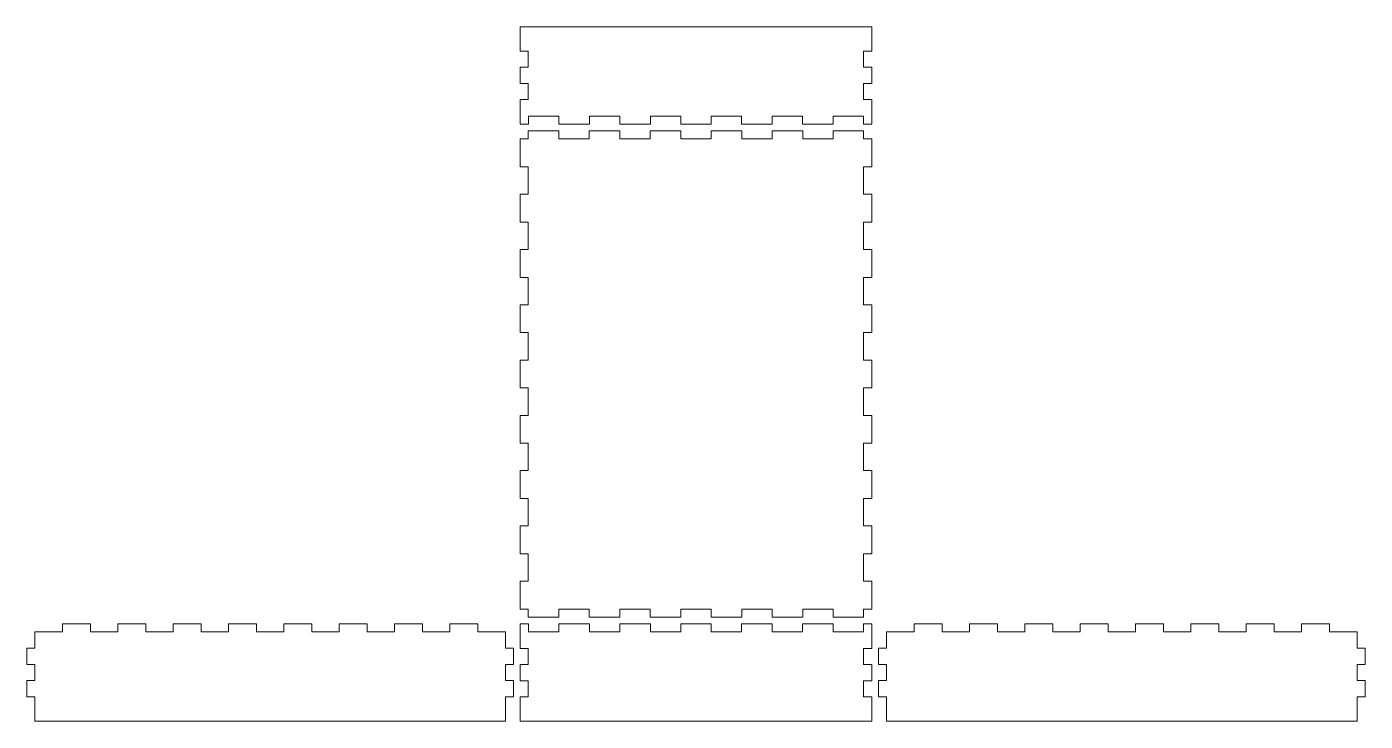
# Model space of a CAD drawing. Header units: millimetres. Extents: x 1506.1 to 1525.6, y 1291.6 to 1301.7.
import ezdxf

# ---------------------------------------------------------------- set-up
doc = ezdxf.new("R2010")
doc.units = ezdxf.units.MM
doc.layers.add('PDF_Geometry', color=7, linetype='Continuous')

msp = doc.modelspace()

# ---------------------------------------------------------------- linework, layer by layer
at = {"layer": 'PDF_Geometry', "lineweight": 5}
for p, q in [((1513.326, 1301.58), (1513.326, 1301.698)), ((1513.326, 1301.698), (1518.446, 1301.698)), ((1518.446, 1301.698), (1518.446, 1301.58)), ((1513.326, 1301.341), (1513.326, 1301.58)), ((1518.446, 1301.58), (1518.446, 1301.341)), ((1513.444, 1301.341), (1513.326, 1301.341)), ((1513.444, 1301.107), (1513.444, 1301.341)), ((1518.446, 1301.341), (1518.328, 1301.341)), ((1518.328, 1301.341), (1518.328, 1301.107)), ((1513.326, 1300.869), (1513.326, 1301.107)), ((1513.326, 1301.107), (1513.444, 1301.107)), ((1518.328, 1301.107), (1518.446, 1301.107)), ((1518.446, 1301.107), (1518.446, 1300.869)), ((1513.444, 1300.869), (1513.326, 1300.869)), ((1513.444, 1300.635), (1513.444, 1300.869)), ((1518.446, 1300.869), (1518.328, 1300.869)), ((1518.328, 1300.869), (1518.328, 1300.635)), ((1513.326, 1300.396), (1513.326, 1300.635)), ((1513.326, 1300.635), (1513.444, 1300.635)), ((1518.328, 1300.635), (1518.446, 1300.635)), ((1518.446, 1300.635), (1518.446, 1300.396)), ((1513.326, 1300.278), (1513.326, 1300.396)), ((1513.444, 1300.278), (1513.326, 1300.278)), ((1513.446, 1300.278), (1513.444, 1300.278)), ((1513.446, 1300.396), (1513.446, 1300.278)), ((1518.326, 1300.278), (1518.326, 1300.396)), ((1518.328, 1300.278), (1518.326, 1300.278)), ((1518.446, 1300.278), (1518.328, 1300.278)), ((1518.446, 1300.396), (1518.446, 1300.278)), ((1506.66, 1292.876), (1506.257, 1292.876)), ((1506.257, 1292.876), (1506.257, 1292.64)), ((1507.066, 1292.994), (1506.66, 1292.994)), ((1506.66, 1292.994), (1506.66, 1292.876)), ((1507.066, 1292.876), (1507.066, 1292.994)), ((1507.466, 1292.876), (1507.066, 1292.876)), ((1507.872, 1292.994), (1507.466, 1292.994)), ((1507.466, 1292.994), (1507.466, 1292.876)), ((1507.872, 1292.876), (1507.872, 1292.994)), ((1508.272, 1292.876), (1507.872, 1292.876)), ((1508.678, 1292.994), (1508.272, 1292.994)), ((1508.272, 1292.994), (1508.272, 1292.876)), ((1508.678, 1292.876), (1508.678, 1292.994)), ((1509.078, 1292.876), (1508.678, 1292.876)), ((1509.483, 1292.994), (1509.078, 1292.994)), ((1509.078, 1292.994), (1509.078, 1292.876)), ((1509.483, 1292.876), (1509.483, 1292.994)), ((1509.884, 1292.876), (1509.483, 1292.876)), ((1510.289, 1292.994), (1509.884, 1292.994)), ((1509.884, 1292.994), (1509.884, 1292.876)), ((1510.289, 1292.876), (1510.289, 1292.994)), ((1510.69, 1292.876), (1510.289, 1292.876)), ((1511.095, 1292.994), (1510.69, 1292.994)), ((1510.69, 1292.994), (1510.69, 1292.876)), ((1511.095, 1292.876), (1511.095, 1292.994)), ((1511.496, 1292.876), (1511.095, 1292.876)), ((1511.901, 1292.994), (1511.496, 1292.994)), ((1511.496, 1292.994), (1511.496, 1292.876)), ((1511.901, 1292.876), (1511.901, 1292.994)), ((1512.302, 1292.876), (1511.901, 1292.876)), ((1512.707, 1292.994), (1512.302, 1292.994)), ((1512.302, 1292.994), (1512.302, 1292.876)), ((1512.707, 1292.876), (1512.707, 1292.994)), ((1513.11, 1292.876), (1512.707, 1292.876)), ((1513.11, 1292.64), (1513.11, 1292.876)), ((1513.326, 1292.876), (1513.326, 1292.994)), ((1513.326, 1292.994), (1513.444, 1292.994)), ((1513.326, 1292.637), (1513.326, 1292.876)), ((1513.444, 1292.994), (1513.446, 1292.994)), ((1513.446, 1292.994), (1513.446, 1292.876)), ((1518.326, 1292.876), (1518.326, 1292.994)), ((1518.326, 1292.994), (1518.328, 1292.994)), ((1518.328, 1292.994), (1518.446, 1292.994)), ((1518.446, 1292.994), (1518.446, 1292.876)), ((1518.446, 1292.876), (1518.446, 1292.637)), ((1519.065, 1292.876), (1518.662, 1292.876)), ((1518.662, 1292.876), (1518.662, 1292.64)), ((1519.47, 1292.994), (1519.065, 1292.994)), ((1519.065, 1292.994), (1519.065, 1292.876)), ((1519.47, 1292.876), (1519.47, 1292.994)), ((1519.871, 1292.876), (1519.47, 1292.876)), ((1520.276, 1292.994), (1519.871, 1292.994)), ((1519.871, 1292.994), (1519.871, 1292.876)), ((1520.276, 1292.876), (1520.276, 1292.994)), ((1520.677, 1292.876), (1520.276, 1292.876)), ((1521.082, 1292.994), (1520.677, 1292.994)), ((1520.677, 1292.994), (1520.677, 1292.876)), ((1521.082, 1292.876), (1521.082, 1292.994)), ((1521.483, 1292.876), (1521.082, 1292.876)), ((1521.888, 1292.994), (1521.483, 1292.994)), ((1521.483, 1292.994), (1521.483, 1292.876)), ((1521.888, 1292.876), (1521.888, 1292.994)), ((1522.289, 1292.876), (1521.888, 1292.876)), ((1522.694, 1292.994), (1522.289, 1292.994)), ((1522.289, 1292.994), (1522.289, 1292.876)), ((1522.694, 1292.876), (1522.694, 1292.994)), ((1523.095, 1292.876), (1522.694, 1292.876)), ((1523.5, 1292.994), (1523.095, 1292.994)), ((1523.095, 1292.994), (1523.095, 1292.876)), ((1523.5, 1292.876), (1523.5, 1292.994)), ((1523.901, 1292.876), (1523.5, 1292.876)), ((1524.306, 1292.994), (1523.901, 1292.994)), ((1523.901, 1292.994), (1523.901, 1292.876)), ((1524.306, 1292.876), (1524.306, 1292.994)), ((1524.707, 1292.876), (1524.306, 1292.876)), ((1525.112, 1292.994), (1524.707, 1292.994)), ((1524.707, 1292.994), (1524.707, 1292.876)), ((1525.112, 1292.876), (1525.112, 1292.994)), ((1525.515, 1292.876), (1525.112, 1292.876)), ((1525.515, 1292.64), (1525.515, 1292.876)), ((1506.257, 1292.64), (1506.139, 1292.64)), ((1506.139, 1292.64), (1506.139, 1292.401)), ((1513.228, 1292.64), (1513.11, 1292.64)), ((1513.228, 1292.401), (1513.228, 1292.64)), ((1513.444, 1292.637), (1513.326, 1292.637)), ((1513.444, 1292.403), (1513.444, 1292.637)), ((1518.446, 1292.637), (1518.328, 1292.637)), ((1518.328, 1292.637), (1518.328, 1292.403)), ((1518.662, 1292.64), (1518.544, 1292.64)), ((1518.544, 1292.64), (1518.544, 1292.401)), ((1525.633, 1292.64), (1525.515, 1292.64)), ((1525.633, 1292.401), (1525.633, 1292.64)), ((1506.139, 1292.401), (1506.257, 1292.401)), ((1506.257, 1292.401), (1506.257, 1292.167)), ((1513.11, 1292.167), (1513.11, 1292.401)), ((1513.11, 1292.401), (1513.228, 1292.401)), ((1513.326, 1292.165), (1513.326, 1292.403)), ((1513.326, 1292.403), (1513.444, 1292.403)), ((1518.328, 1292.403), (1518.446, 1292.403)), ((1518.446, 1292.403), (1518.446, 1292.165)), ((1518.544, 1292.401), (1518.662, 1292.401)), ((1518.662, 1292.401), (1518.662, 1292.167)), ((1525.515, 1292.167), (1525.515, 1292.401)), ((1525.515, 1292.401), (1525.633, 1292.401)), ((1506.257, 1292.167), (1506.139, 1292.167)), ((1506.139, 1292.167), (1506.139, 1291.929)), ((1513.228, 1292.167), (1513.11, 1292.167)), ((1513.228, 1291.929), (1513.228, 1292.167)), ((1513.444, 1292.165), (1513.326, 1292.165)), ((1513.444, 1291.931), (1513.444, 1292.165)), ((1518.446, 1292.165), (1518.328, 1292.165)), ((1518.328, 1292.165), (1518.328, 1291.931)), ((1518.662, 1292.167), (1518.544, 1292.167)), ((1518.544, 1292.167), (1518.544, 1291.929)), ((1525.633, 1292.167), (1525.515, 1292.167)), ((1525.633, 1291.929), (1525.633, 1292.167)), ((1506.139, 1291.929), (1506.257, 1291.929)), ((1506.257, 1291.929), (1506.257, 1291.574)), ((1513.11, 1291.574), (1513.11, 1291.929)), ((1513.11, 1291.929), (1513.228, 1291.929)), ((1513.326, 1291.692), (1513.326, 1291.931)), ((1513.326, 1291.931), (1513.444, 1291.931)), ((1518.328, 1291.931), (1518.446, 1291.931)), ((1518.446, 1291.931), (1518.446, 1291.692)), ((1518.544, 1291.929), (1518.662, 1291.929)), ((1518.662, 1291.929), (1518.662, 1291.574)), ((1525.515, 1291.574), (1525.515, 1291.929)), ((1525.515, 1291.929), (1525.633, 1291.929)), ((1513.326, 1291.574), (1513.326, 1291.692)), ((1518.446, 1291.692), (1518.446, 1291.574)), ((1506.257, 1291.574), (1513.11, 1291.574)), ((1518.328, 1291.574), (1513.326, 1291.574)), ((1518.446, 1291.574), (1518.328, 1291.574)), ((1518.662, 1291.574), (1525.515, 1291.574))]:
    msp.add_line(p, q, dxfattribs=at)
for points in [[(1513.444, 1300.396), (1513.888, 1300.396), (1513.888, 1300.278), (1514.334, 1300.278), (1514.334, 1300.396), (1514.775, 1300.396), (1514.775, 1300.278), (1515.222, 1300.278), (1515.222, 1300.396), (1515.663, 1300.396), (1515.663, 1300.278), (1516.109, 1300.278), (1516.109, 1300.396), (1516.551, 1300.396), (1516.551, 1300.278), (1516.997, 1300.278), (1516.997, 1300.396), (1517.438, 1300.396), (1517.438, 1300.278), (1517.884, 1300.278), (1517.884, 1300.396), (1518.328, 1300.396)], [(1518.328, 1292.876), (1517.884, 1292.876), (1517.884, 1292.994), (1517.438, 1292.994), (1517.438, 1292.876), (1516.997, 1292.876), (1516.997, 1292.994), (1516.551, 1292.994), (1516.551, 1292.876), (1516.109, 1292.876), (1516.109, 1292.994), (1515.663, 1292.994), (1515.663, 1292.876), (1515.222, 1292.876), (1515.222, 1292.994), (1514.775, 1292.994), (1514.775, 1292.876), (1514.334, 1292.876), (1514.334, 1292.994), (1513.888, 1292.994), (1513.888, 1292.876), (1513.444, 1292.876)]]:
    msp.add_lwpolyline(points, dxfattribs=at)
msp.add_lwpolyline([(1513.444, 1297.645), (1513.326, 1297.645), (1513.326, 1297.239), (1513.444, 1297.239), (1513.444, 1296.839), (1513.326, 1296.839), (1513.326, 1296.433), (1513.444, 1296.433), (1513.444, 1296.033), (1513.326, 1296.033), (1513.326, 1295.627), (1513.444, 1295.627), (1513.444, 1295.227), (1513.326, 1295.227), (1513.326, 1294.821), (1513.444, 1294.821), (1513.444, 1294.421), (1513.326, 1294.421), (1513.326, 1294.016), (1513.444, 1294.016), (1513.444, 1293.615), (1513.326, 1293.615), (1513.326, 1293.21), (1513.444, 1293.21), (1513.444, 1293.092), (1513.89, 1293.092), (1513.89, 1293.21), (1514.332, 1293.21), (1514.332, 1293.092), (1514.778, 1293.092), (1514.778, 1293.21), (1515.219, 1293.21), (1515.219, 1293.092), (1515.665, 1293.092), (1515.665, 1293.21), (1516.107, 1293.21), (1516.107, 1293.092), (1516.553, 1293.092), (1516.553, 1293.21), (1516.994, 1293.21), (1516.994, 1293.092), (1517.441, 1293.092), (1517.441, 1293.21), (1517.882, 1293.21), (1517.882, 1293.092), (1518.328, 1293.092), (1518.328, 1293.21), (1518.446, 1293.21), (1518.446, 1293.615), (1518.328, 1293.615), (1518.328, 1294.016), (1518.446, 1294.016), (1518.446, 1294.421), (1518.328, 1294.421), (1518.328, 1294.821), (1518.446, 1294.821), (1518.446, 1295.227), (1518.328, 1295.227), (1518.328, 1295.627), (1518.446, 1295.627), (1518.446, 1296.033), (1518.328, 1296.033), (1518.328, 1296.433), (1518.446, 1296.433), (1518.446, 1296.839), (1518.328, 1296.839), (1518.328, 1297.239), (1518.446, 1297.239), (1518.446, 1297.645), (1518.328, 1297.645), (1518.328, 1298.045), (1518.446, 1298.045), (1518.446, 1298.451), (1518.328, 1298.451), (1518.328, 1298.851), (1518.446, 1298.851), (1518.446, 1299.257), (1518.328, 1299.257), (1518.328, 1299.657), (1518.446, 1299.657), (1518.446, 1300.062), (1518.328, 1300.062), (1518.328, 1300.181), (1517.882, 1300.181), (1517.882, 1300.062), (1517.441, 1300.062), (1517.441, 1300.181), (1516.994, 1300.181), (1516.994, 1300.062), (1516.553, 1300.062), (1516.553, 1300.181), (1516.107, 1300.181), (1516.107, 1300.062), (1515.665, 1300.062), (1515.665, 1300.181), (1515.219, 1300.181), (1515.219, 1300.062), (1514.778, 1300.062), (1514.778, 1300.181), (1514.332, 1300.181), (1514.332, 1300.062), (1513.89, 1300.062), (1513.89, 1300.181), (1513.444, 1300.181), (1513.444, 1300.062), (1513.326, 1300.062), (1513.326, 1299.657), (1513.444, 1299.657), (1513.444, 1299.257), (1513.326, 1299.257), (1513.326, 1298.851), (1513.444, 1298.851), (1513.444, 1298.451), (1513.326, 1298.451), (1513.326, 1298.045), (1513.444, 1298.045)], close=True, dxfattribs=at)

doc.saveas('drawing.dxf')
